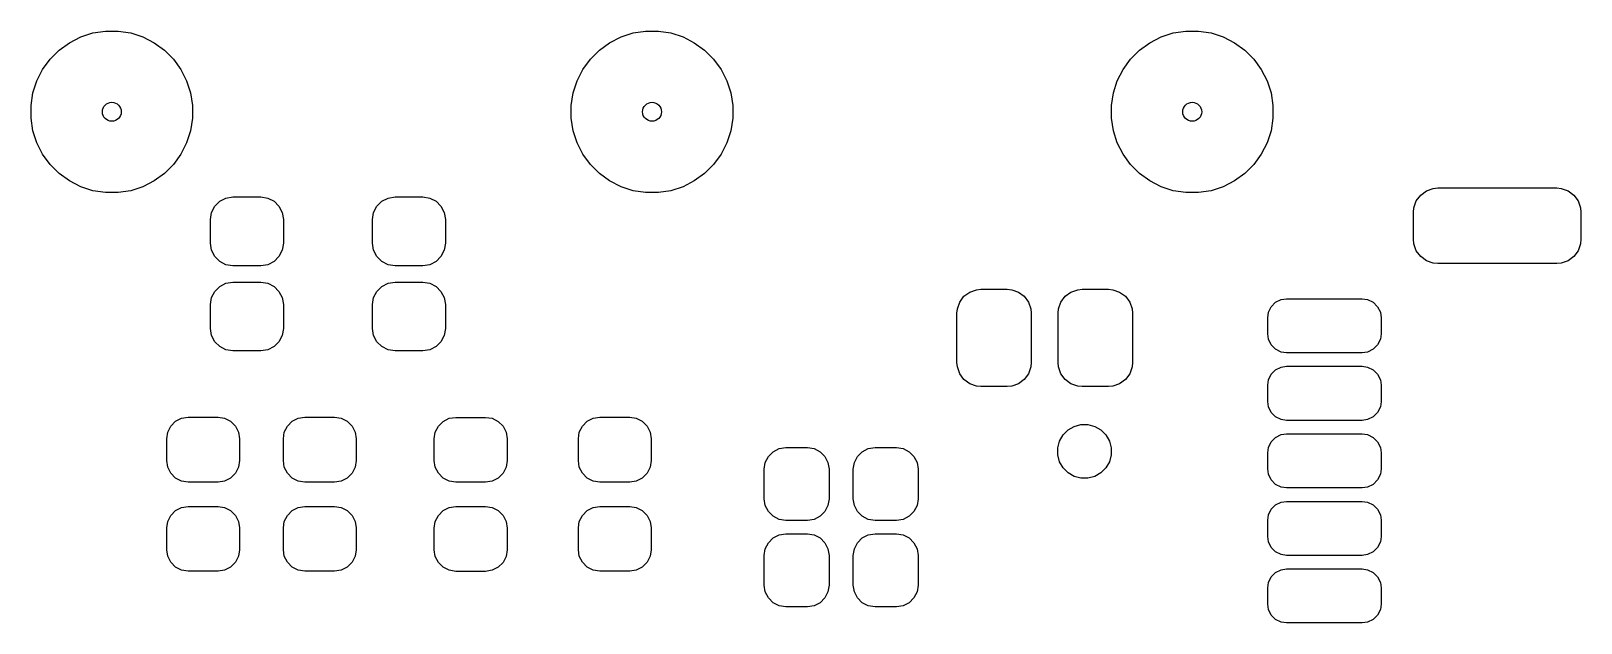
# Model space of a CAD drawing. Extents: x 5.38 to 6.51, y -4.6 to -3.3.
# Drawn here: x 5.378 to 6.508, y -3.731 to -3.3 of the extents above; entities that cross this region are included whole.
import ezdxf

# ---------------------------------------------------------------- set-up
doc = ezdxf.new("R2010")
doc.units = 0
doc.header["$MEASUREMENT"] = 0
doc.layers.add('BLACK', color=7, linetype='CONTINUOUS')

msp = doc.modelspace()

# ---------------------------------------------------------------- linework, layer by layer
at = {"layer": 'BLACK', "linetype": 'CONTINUOUS'}
for p, q in [((5.3984, -3.314), (5.4059, -3.3086)), ((5.4059, -3.3086), (5.4142, -3.3044)), ((5.4142, -3.3044), (5.423, -3.3015)), ((5.423, -3.3015), (5.4321, -3.3001)), ((5.4321, -3.3001), (5.4414, -3.3001)), ((5.4414, -3.3001), (5.4506, -3.3015)), ((5.4506, -3.3015), (5.4594, -3.3044)), ((5.4594, -3.3044), (5.4676, -3.3086)), ((5.4676, -3.3086), (5.4751, -3.314)), ((5.7921, -3.314), (5.7996, -3.3086)), ((5.7996, -3.3086), (5.8079, -3.3044)), ((5.8079, -3.3044), (5.8167, -3.3015)), ((5.8167, -3.3015), (5.8258, -3.3001)), ((5.8258, -3.3001), (5.8351, -3.3001)), ((5.8351, -3.3001), (5.8443, -3.3015)), ((5.8443, -3.3015), (5.8531, -3.3044)), ((5.8531, -3.3044), (5.8613, -3.3086)), ((5.8613, -3.3086), (5.8688, -3.314)), ((6.1858, -3.314), (6.1933, -3.3086)), ((6.1933, -3.3086), (6.2016, -3.3044)), ((6.2016, -3.3044), (6.2104, -3.3015)), ((6.2104, -3.3015), (6.2195, -3.3001)), ((6.2195, -3.3001), (6.2288, -3.3001)), ((6.2288, -3.3001), (6.238, -3.3015)), ((6.238, -3.3015), (6.2468, -3.3044)), ((6.2468, -3.3044), (6.255, -3.3086)), ((6.255, -3.3086), (6.2625, -3.314)), ((5.3864, -3.3281), (5.3919, -3.3206)), ((5.3919, -3.3206), (5.3984, -3.314)), ((5.4751, -3.314), (5.4817, -3.3206)), ((5.4817, -3.3206), (5.4871, -3.3281)), ((5.7801, -3.3281), (5.7856, -3.3206)), ((5.7856, -3.3206), (5.7921, -3.314)), ((5.8688, -3.314), (5.8754, -3.3206)), ((5.8754, -3.3206), (5.8808, -3.3281)), ((6.1738, -3.3281), (6.1793, -3.3206)), ((6.1793, -3.3206), (6.1858, -3.314)), ((6.2625, -3.314), (6.2691, -3.3206)), ((6.2691, -3.3206), (6.2745, -3.3281)), ((5.3822, -3.3363), (5.3864, -3.3281)), ((5.4871, -3.3281), (5.4913, -3.3363)), ((5.7759, -3.3363), (5.7801, -3.3281)), ((5.8808, -3.3281), (5.885, -3.3363)), ((6.1696, -3.3363), (6.1738, -3.3281)), ((6.2745, -3.3281), (6.2787, -3.3363)), ((5.3793, -3.3452), (5.3822, -3.3363)), ((5.4913, -3.3363), (5.4942, -3.3452)), ((5.773, -3.3452), (5.7759, -3.3363)), ((5.885, -3.3363), (5.8879, -3.3452)), ((6.1667, -3.3452), (6.1696, -3.3363)), ((6.2787, -3.3363), (6.2816, -3.3452)), ((5.3779, -3.3543), (5.3793, -3.3452)), ((5.3779, -3.3636), (5.3779, -3.3543)), ((5.4942, -3.3452), (5.4956, -3.3543)), ((5.4956, -3.3543), (5.4956, -3.3636)), ((5.7716, -3.3543), (5.773, -3.3452)), ((5.7716, -3.3636), (5.7716, -3.3543)), ((5.8879, -3.3452), (5.8893, -3.3543)), ((5.8893, -3.3543), (5.8893, -3.3636)), ((6.1653, -3.3543), (6.1667, -3.3452)), ((6.1653, -3.3636), (6.1653, -3.3543)), ((6.2816, -3.3452), (6.283, -3.3543)), ((6.283, -3.3543), (6.283, -3.3636)), ((5.3793, -3.3727), (5.3779, -3.3636)), ((5.4956, -3.3636), (5.4942, -3.3727)), ((5.773, -3.3727), (5.7716, -3.3636)), ((5.8893, -3.3636), (5.8879, -3.3727)), ((6.1667, -3.3727), (6.1653, -3.3636)), ((6.283, -3.3636), (6.2816, -3.3727)), ((5.3822, -3.3815), (5.3793, -3.3727)), ((5.4942, -3.3727), (5.4913, -3.3815)), ((5.7759, -3.3815), (5.773, -3.3727)), ((5.8879, -3.3727), (5.885, -3.3815)), ((6.1696, -3.3815), (6.1667, -3.3727)), ((6.2816, -3.3727), (6.2787, -3.3815)), ((5.3864, -3.3898), (5.3822, -3.3815)), ((5.4913, -3.3815), (5.4871, -3.3898)), ((5.7801, -3.3898), (5.7759, -3.3815)), ((5.885, -3.3815), (5.8808, -3.3898)), ((6.1738, -3.3898), (6.1696, -3.3815)), ((6.2787, -3.3815), (6.2745, -3.3898)), ((5.3919, -3.3973), (5.3864, -3.3898)), ((5.3984, -3.4038), (5.3919, -3.3973)), ((5.4817, -3.3973), (5.4751, -3.4038)), ((5.4871, -3.3898), (5.4817, -3.3973)), ((5.7856, -3.3973), (5.7801, -3.3898)), ((5.7921, -3.4038), (5.7856, -3.3973)), ((5.8754, -3.3973), (5.8688, -3.4038)), ((5.8808, -3.3898), (5.8754, -3.3973)), ((6.1793, -3.3973), (6.1738, -3.3898)), ((6.1858, -3.4038), (6.1793, -3.3973)), ((6.2691, -3.3973), (6.2625, -3.4038)), ((6.2745, -3.3898), (6.2691, -3.3973)), ((5.4059, -3.4093), (5.3984, -3.4038)), ((5.4142, -3.4135), (5.4059, -3.4093)), ((5.4676, -3.4093), (5.4594, -3.4135)), ((5.4751, -3.4038), (5.4676, -3.4093)), ((5.7996, -3.4093), (5.7921, -3.4038)), ((5.8079, -3.4135), (5.7996, -3.4093)), ((5.8613, -3.4093), (5.8531, -3.4135)), ((5.8688, -3.4038), (5.8613, -3.4093)), ((6.1933, -3.4093), (6.1858, -3.4038)), ((6.2016, -3.4135), (6.1933, -3.4093)), ((6.255, -3.4093), (6.2468, -3.4135)), ((6.2625, -3.4038), (6.255, -3.4093)), ((5.423, -3.4164), (5.4142, -3.4135)), ((5.4321, -3.4178), (5.423, -3.4164)), ((5.4414, -3.4178), (5.4321, -3.4178)), ((5.4506, -3.4164), (5.4414, -3.4178)), ((5.4594, -3.4135), (5.4506, -3.4164)), ((5.5154, -3.4241), (5.52, -3.4218)), ((5.52, -3.4218), (5.5251, -3.4209)), ((5.5251, -3.4209), (5.5453, -3.4209)), ((5.5453, -3.4209), (5.5504, -3.4218)), ((5.5504, -3.4218), (5.555, -3.4241)), ((5.6335, -3.4241), (5.6381, -3.4218)), ((5.6381, -3.4218), (5.6432, -3.4209)), ((5.6432, -3.4209), (5.6634, -3.4209)), ((5.6634, -3.4209), (5.6685, -3.4218)), ((5.6685, -3.4218), (5.6731, -3.4241)), ((5.8167, -3.4164), (5.8079, -3.4135)), ((5.8258, -3.4178), (5.8167, -3.4164)), ((5.8351, -3.4178), (5.8258, -3.4178)), ((5.8443, -3.4164), (5.8351, -3.4178)), ((5.8531, -3.4135), (5.8443, -3.4164)), ((6.2104, -3.4164), (6.2016, -3.4135)), ((6.2195, -3.4178), (6.2104, -3.4164)), ((6.2288, -3.4178), (6.2195, -3.4178)), ((6.238, -3.4164), (6.2288, -3.4178)), ((6.2468, -3.4135), (6.238, -3.4164)), ((6.3875, -3.4238), (6.3907, -3.4196)), ((6.3907, -3.4196), (6.3949, -3.4164)), ((6.3949, -3.4164), (6.3999, -3.4147)), ((6.3999, -3.4147), (6.4032, -3.4144)), ((6.4032, -3.4144), (6.4898, -3.4144)), ((6.4898, -3.4144), (6.4931, -3.4147)), ((6.4931, -3.4147), (6.4981, -3.4164)), ((6.4981, -3.4164), (6.5023, -3.4196)), ((6.5023, -3.4196), (6.5055, -3.4238)), ((5.5086, -3.4374), (5.5094, -3.4323)), ((5.5094, -3.4323), (5.5118, -3.4277)), ((5.5118, -3.4277), (5.5154, -3.4241)), ((5.555, -3.4241), (5.5586, -3.4277)), ((5.5586, -3.4277), (5.561, -3.4323)), ((5.561, -3.4323), (5.5618, -3.4374)), ((5.6267, -3.4374), (5.6275, -3.4323)), ((5.6275, -3.4323), (5.6299, -3.4277)), ((5.6299, -3.4277), (5.6335, -3.4241)), ((5.6731, -3.4241), (5.6767, -3.4277)), ((5.6767, -3.4277), (5.6791, -3.4323)), ((5.6791, -3.4323), (5.6799, -3.4374)), ((6.3855, -3.4321), (6.3858, -3.4288)), ((6.3855, -3.4518), (6.3855, -3.4321)), ((6.3858, -3.4288), (6.3875, -3.4238)), ((6.5055, -3.4238), (6.5072, -3.4288)), ((6.5072, -3.4288), (6.5075, -3.4321)), ((6.5075, -3.4321), (6.5075, -3.4518)), ((5.5086, -3.4547), (5.5086, -3.4374)), ((5.5618, -3.4374), (5.5618, -3.4547)), ((5.6267, -3.4547), (5.6267, -3.4374)), ((5.6799, -3.4374), (5.6799, -3.4547)), ((5.5094, -3.4598), (5.5086, -3.4547)), ((5.5618, -3.4547), (5.561, -3.4598)), ((5.6275, -3.4598), (5.6267, -3.4547)), ((5.6799, -3.4547), (5.6791, -3.4598)), ((6.3858, -3.4551), (6.3855, -3.4518)), ((6.3875, -3.4601), (6.3858, -3.4551)), ((6.5072, -3.4551), (6.5055, -3.4601)), ((6.5075, -3.4518), (6.5072, -3.4551)), ((5.5118, -3.4643), (5.5094, -3.4598)), ((5.5154, -3.468), (5.5118, -3.4643)), ((5.5586, -3.4643), (5.555, -3.468)), ((5.561, -3.4598), (5.5586, -3.4643)), ((5.6299, -3.4643), (5.6275, -3.4598)), ((5.6335, -3.468), (5.6299, -3.4643)), ((5.6767, -3.4643), (5.6731, -3.468)), ((5.6791, -3.4598), (5.6767, -3.4643)), ((6.3907, -3.4643), (6.3875, -3.4601)), ((6.3949, -3.4674), (6.3907, -3.4643)), ((6.3999, -3.4692), (6.3949, -3.4674)), ((6.4981, -3.4674), (6.4931, -3.4692)), ((6.5023, -3.4643), (6.4981, -3.4674)), ((6.5055, -3.4601), (6.5023, -3.4643)), ((5.52, -3.4703), (5.5154, -3.468)), ((5.5251, -3.4711), (5.52, -3.4703)), ((5.5453, -3.4711), (5.5251, -3.4711)), ((5.5504, -3.4703), (5.5453, -3.4711)), ((5.555, -3.468), (5.5504, -3.4703)), ((5.6381, -3.4703), (5.6335, -3.468)), ((5.6432, -3.4711), (5.6381, -3.4703)), ((5.6634, -3.4711), (5.6432, -3.4711)), ((5.6685, -3.4703), (5.6634, -3.4711)), ((5.6731, -3.468), (5.6685, -3.4703)), ((6.4032, -3.4695), (6.3999, -3.4692)), ((6.4898, -3.4695), (6.4032, -3.4695)), ((6.4931, -3.4692), (6.4898, -3.4695)), ((5.5094, -3.4943), (5.5118, -3.4897)), ((5.5118, -3.4897), (5.5154, -3.4861)), ((5.5154, -3.4861), (5.52, -3.4838)), ((5.52, -3.4838), (5.5251, -3.483)), ((5.5251, -3.483), (5.5453, -3.483)), ((5.5453, -3.483), (5.5504, -3.4838)), ((5.5504, -3.4838), (5.555, -3.4861)), ((5.555, -3.4861), (5.5586, -3.4897)), ((5.5586, -3.4897), (5.561, -3.4943)), ((5.6275, -3.4943), (5.6299, -3.4897)), ((5.6299, -3.4897), (5.6335, -3.4861)), ((5.6335, -3.4861), (5.6381, -3.4838)), ((5.6381, -3.4838), (5.6432, -3.483)), ((5.6432, -3.483), (5.6634, -3.483)), ((5.6634, -3.483), (5.6685, -3.4838)), ((5.6685, -3.4838), (5.6731, -3.4861)), ((5.6731, -3.4861), (5.6767, -3.4897)), ((5.6767, -3.4897), (5.6791, -3.4943)), ((6.0578, -3.4933), (6.062, -3.4902)), ((6.062, -3.4902), (6.0669, -3.4885)), ((6.0669, -3.4885), (6.0701, -3.4882)), ((6.0701, -3.4882), (6.0893, -3.4882)), ((6.0893, -3.4882), (6.0926, -3.4885)), ((6.0926, -3.4885), (6.0975, -3.4902)), ((6.0975, -3.4902), (6.1017, -3.4933)), ((6.1316, -3.4933), (6.1358, -3.4902)), ((6.1358, -3.4902), (6.1407, -3.4885)), ((6.1407, -3.4885), (6.1439, -3.4882)), ((6.1439, -3.4882), (6.1631, -3.4882)), ((6.1631, -3.4882), (6.1664, -3.4885)), ((6.1664, -3.4885), (6.1713, -3.4902)), ((6.1713, -3.4902), (6.1755, -3.4933)), ((5.5086, -3.4994), (5.5094, -3.4943)), ((5.5086, -3.5167), (5.5086, -3.4994)), ((5.561, -3.4943), (5.5618, -3.4994)), ((5.5618, -3.4994), (5.5618, -3.5167)), ((5.6267, -3.4994), (5.6275, -3.4943)), ((5.6267, -3.5167), (5.6267, -3.4994)), ((5.6791, -3.4943), (5.6799, -3.4994)), ((5.6799, -3.4994), (5.6799, -3.5167)), ((6.053, -3.5024), (6.0547, -3.4975)), ((6.0547, -3.4975), (6.0578, -3.4933)), ((6.1017, -3.4933), (6.1048, -3.4975)), ((6.1048, -3.4975), (6.1065, -3.5024)), ((6.1268, -3.5024), (6.1285, -3.4975)), ((6.1285, -3.4975), (6.1316, -3.4933)), ((6.1755, -3.4933), (6.1786, -3.4975)), ((6.1786, -3.4975), (6.1803, -3.5024)), ((6.2797, -3.5049), (6.2817, -3.5009)), ((6.2817, -3.5009), (6.2849, -3.4976)), ((6.2849, -3.4976), (6.289, -3.4957)), ((6.289, -3.4957), (6.293, -3.4951)), ((6.293, -3.4951), (6.3481, -3.4951)), ((6.3481, -3.4951), (6.352, -3.4957)), ((6.352, -3.4957), (6.3561, -3.4976)), ((6.3561, -3.4976), (6.3593, -3.5009)), ((6.3593, -3.5009), (6.3613, -3.5049)), ((6.0527, -3.5057), (6.053, -3.5024)), ((6.0527, -3.5416), (6.0527, -3.5057)), ((6.1065, -3.5024), (6.1068, -3.5057)), ((6.1068, -3.5057), (6.1068, -3.5416)), ((6.1265, -3.5057), (6.1268, -3.5024)), ((6.1265, -3.5416), (6.1265, -3.5057)), ((6.1803, -3.5024), (6.1806, -3.5057)), ((6.1806, -3.5057), (6.1806, -3.5416)), ((6.2792, -3.5089), (6.2797, -3.5049)), ((6.2792, -3.5207), (6.2792, -3.5089)), ((6.3613, -3.5049), (6.3619, -3.5089)), ((6.3619, -3.5089), (6.3619, -3.5207)), ((5.5094, -3.5218), (5.5086, -3.5167)), ((5.5118, -3.5264), (5.5094, -3.5218)), ((5.561, -3.5218), (5.5586, -3.5264)), ((5.5618, -3.5167), (5.561, -3.5218)), ((5.6275, -3.5218), (5.6267, -3.5167)), ((5.6299, -3.5264), (5.6275, -3.5218)), ((5.6791, -3.5218), (5.6767, -3.5264)), ((5.6799, -3.5167), (5.6791, -3.5218)), ((6.2797, -3.5246), (6.2792, -3.5207)), ((6.3619, -3.5207), (6.3613, -3.5246)), ((5.5154, -3.53), (5.5118, -3.5264)), ((5.52, -3.5323), (5.5154, -3.53)), ((5.5251, -3.5331), (5.52, -3.5323)), ((5.5453, -3.5331), (5.5251, -3.5331)), ((5.5504, -3.5323), (5.5453, -3.5331)), ((5.555, -3.53), (5.5504, -3.5323)), ((5.5586, -3.5264), (5.555, -3.53)), ((5.6335, -3.53), (5.6299, -3.5264)), ((5.6381, -3.5323), (5.6335, -3.53)), ((5.6432, -3.5331), (5.6381, -3.5323)), ((5.6634, -3.5331), (5.6432, -3.5331)), ((5.6685, -3.5323), (5.6634, -3.5331)), ((5.6731, -3.53), (5.6685, -3.5323)), ((5.6767, -3.5264), (5.6731, -3.53)), ((6.2817, -3.5287), (6.2797, -3.5246)), ((6.2849, -3.5319), (6.2817, -3.5287)), ((6.289, -3.5339), (6.2849, -3.5319)), ((6.293, -3.5344), (6.289, -3.5339)), ((6.3481, -3.5344), (6.293, -3.5344)), ((6.352, -3.5339), (6.3481, -3.5344)), ((6.3561, -3.5319), (6.352, -3.5339)), ((6.3593, -3.5287), (6.3561, -3.5319)), ((6.3613, -3.5246), (6.3593, -3.5287)), ((6.053, -3.5448), (6.0527, -3.5416)), ((6.0547, -3.5497), (6.053, -3.5448)), ((6.1065, -3.5448), (6.1048, -3.5497)), ((6.1068, -3.5416), (6.1065, -3.5448)), ((6.1268, -3.5448), (6.1265, -3.5416)), ((6.1285, -3.5497), (6.1268, -3.5448)), ((6.1803, -3.5448), (6.1786, -3.5497)), ((6.1806, -3.5416), (6.1803, -3.5448)), ((6.2817, -3.5501), (6.2849, -3.5469)), ((6.2849, -3.5469), (6.289, -3.5449)), ((6.289, -3.5449), (6.293, -3.5443)), ((6.293, -3.5443), (6.3481, -3.5443)), ((6.3481, -3.5443), (6.352, -3.5449)), ((6.352, -3.5449), (6.3561, -3.5469)), ((6.3561, -3.5469), (6.3593, -3.5501)), ((6.0578, -3.5539), (6.0547, -3.5497)), ((6.062, -3.557), (6.0578, -3.5539)), ((6.0669, -3.5588), (6.062, -3.557)), ((6.0975, -3.557), (6.0926, -3.5588)), ((6.1017, -3.5539), (6.0975, -3.557)), ((6.1048, -3.5497), (6.1017, -3.5539)), ((6.1316, -3.5539), (6.1285, -3.5497)), ((6.1358, -3.557), (6.1316, -3.5539)), ((6.1407, -3.5588), (6.1358, -3.557)), ((6.1713, -3.557), (6.1664, -3.5588)), ((6.1755, -3.5539), (6.1713, -3.557)), ((6.1786, -3.5497), (6.1755, -3.5539)), ((6.2792, -3.5581), (6.2797, -3.5541)), ((6.2792, -3.5699), (6.2792, -3.5581)), ((6.2797, -3.5541), (6.2817, -3.5501)), ((6.3593, -3.5501), (6.3613, -3.5541)), ((6.3613, -3.5541), (6.3619, -3.5581)), ((6.3619, -3.5581), (6.3619, -3.5699)), ((6.0701, -3.5591), (6.0669, -3.5588)), ((6.0893, -3.5591), (6.0701, -3.5591)), ((6.0926, -3.5588), (6.0893, -3.5591)), ((6.1439, -3.5591), (6.1407, -3.5588)), ((6.1631, -3.5591), (6.1439, -3.5591)), ((6.1664, -3.5588), (6.1631, -3.5591)), ((6.2797, -3.5738), (6.2792, -3.5699)), ((6.2817, -3.5779), (6.2797, -3.5738)), ((6.2849, -3.5811), (6.2817, -3.5779)), ((6.3593, -3.5779), (6.3561, -3.5811)), ((6.3613, -3.5738), (6.3593, -3.5779)), ((6.3619, -3.5699), (6.3613, -3.5738)), ((5.4775, -3.5923), (5.4798, -3.5879)), ((5.4798, -3.5879), (5.4833, -3.5844)), ((5.4833, -3.5844), (5.4877, -3.5822)), ((5.4877, -3.5822), (5.4925, -3.5814)), ((5.4925, -3.5814), (5.5142, -3.5814)), ((5.5142, -3.5814), (5.519, -3.5822)), ((5.519, -3.5822), (5.5234, -3.5844)), ((5.5234, -3.5844), (5.5269, -3.5879)), ((5.5269, -3.5879), (5.5292, -3.5923)), ((5.5625, -3.5923), (5.5648, -3.5879)), ((5.5648, -3.5879), (5.5683, -3.5844)), ((5.5683, -3.5844), (5.5727, -3.5822)), ((5.5727, -3.5822), (5.5775, -3.5814)), ((5.5775, -3.5814), (5.5992, -3.5814)), ((5.5992, -3.5814), (5.604, -3.5822)), ((5.604, -3.5822), (5.6084, -3.5844)), ((5.6084, -3.5844), (5.6119, -3.5879)), ((5.6119, -3.5879), (5.6142, -3.5923)), ((5.6725, -3.5923), (5.6748, -3.5879)), ((5.6748, -3.5879), (5.6783, -3.5845)), ((5.6783, -3.5845), (5.6827, -3.5822)), ((5.6827, -3.5822), (5.6875, -3.5815)), ((5.6875, -3.5815), (5.7092, -3.5815)), ((5.7092, -3.5815), (5.714, -3.5822)), ((5.714, -3.5822), (5.7184, -3.5845)), ((5.7184, -3.5845), (5.7219, -3.5879)), ((5.7219, -3.5879), (5.7242, -3.5923)), ((5.7775, -3.5923), (5.7798, -3.5879)), ((5.7798, -3.5879), (5.7833, -3.5844)), ((5.7833, -3.5844), (5.7877, -3.5822)), ((5.7877, -3.5822), (5.7925, -3.5814)), ((5.7925, -3.5814), (5.8142, -3.5814)), ((5.8142, -3.5814), (5.819, -3.5822)), ((5.819, -3.5822), (5.8234, -3.5844)), ((5.8234, -3.5844), (5.8269, -3.5879)), ((5.8269, -3.5879), (5.8292, -3.5923)), ((6.1301, -3.5943), (6.1337, -3.5907)), ((6.1337, -3.5907), (6.1381, -3.5881)), ((6.1381, -3.5881), (6.1431, -3.5868)), ((6.1431, -3.5868), (6.1482, -3.5868)), ((6.1482, -3.5868), (6.1532, -3.5881)), ((6.1532, -3.5881), (6.1577, -3.5907)), ((6.1577, -3.5907), (6.1613, -3.5943)), ((6.289, -3.5831), (6.2849, -3.5811)), ((6.293, -3.5837), (6.289, -3.5831)), ((6.3481, -3.5837), (6.293, -3.5837)), ((6.352, -3.5831), (6.3481, -3.5837)), ((6.3561, -3.5811), (6.352, -3.5831)), ((5.4768, -3.5972), (5.4775, -3.5923)), ((5.4768, -3.6129), (5.4768, -3.5972)), ((5.5292, -3.5923), (5.5299, -3.5972)), ((5.5299, -3.5972), (5.5299, -3.6129)), ((5.5618, -3.5972), (5.5625, -3.5923)), ((5.5618, -3.6129), (5.5618, -3.5972)), ((5.6142, -3.5923), (5.6149, -3.5972)), ((5.6149, -3.5972), (5.6149, -3.6129)), ((5.6718, -3.5972), (5.6725, -3.5923)), ((5.6718, -3.613), (5.6718, -3.5972)), ((5.7242, -3.5923), (5.7249, -3.5972)), ((5.7249, -3.5972), (5.7249, -3.613)), ((5.7768, -3.5972), (5.7775, -3.5923)), ((5.7768, -3.6129), (5.7768, -3.5972)), ((5.8292, -3.5923), (5.8299, -3.5972)), ((5.8299, -3.5972), (5.8299, -3.6129)), ((5.9231, -3.6042), (5.928, -3.6035)), ((5.928, -3.6035), (5.9437, -3.6035)), ((5.9437, -3.6035), (5.9486, -3.6042)), ((5.9881, -3.6042), (5.993, -3.6035)), ((5.993, -3.6035), (6.0087, -3.6035)), ((6.0087, -3.6035), (6.0136, -3.6042)), ((6.1262, -3.6037), (6.1275, -3.5988)), ((6.1275, -3.5988), (6.1301, -3.5943)), ((6.1613, -3.5943), (6.1639, -3.5988)), ((6.1639, -3.5988), (6.1652, -3.6037)), ((6.2792, -3.6073), (6.2797, -3.6034)), ((6.2797, -3.6034), (6.2817, -3.5993)), ((6.2817, -3.5993), (6.2849, -3.5961)), ((6.2849, -3.5961), (6.289, -3.5941)), ((6.289, -3.5941), (6.293, -3.5935)), ((6.293, -3.5935), (6.3481, -3.5935)), ((6.3481, -3.5935), (6.352, -3.5941)), ((6.352, -3.5941), (6.3561, -3.5961)), ((6.3561, -3.5961), (6.3593, -3.5993)), ((6.3593, -3.5993), (6.3613, -3.6034)), ((6.3613, -3.6034), (6.3619, -3.6073)), ((5.4775, -3.6178), (5.4768, -3.6129)), ((5.5299, -3.6129), (5.5292, -3.6178)), ((5.5625, -3.6178), (5.5618, -3.6129)), ((5.6149, -3.6129), (5.6142, -3.6178)), ((5.6725, -3.6178), (5.6718, -3.613)), ((5.7249, -3.613), (5.7242, -3.6178)), ((5.7775, -3.6178), (5.7768, -3.6129)), ((5.8299, -3.6129), (5.8292, -3.6178)), ((5.9122, -3.6192), (5.913, -3.6143)), ((5.913, -3.6143), (5.9153, -3.61)), ((5.9153, -3.61), (5.9187, -3.6065)), ((5.9187, -3.6065), (5.9231, -3.6042)), ((5.9486, -3.6042), (5.953, -3.6065)), ((5.953, -3.6065), (5.9565, -3.61)), ((5.9565, -3.61), (5.9587, -3.6143)), ((5.9587, -3.6143), (5.9595, -3.6192)), ((5.9772, -3.6192), (5.978, -3.6143)), ((5.978, -3.6143), (5.9802, -3.61)), ((5.9802, -3.61), (5.9837, -3.6065)), ((5.9837, -3.6065), (5.9881, -3.6042)), ((6.0136, -3.6042), (6.018, -3.6065)), ((6.018, -3.6065), (6.0214, -3.61)), ((6.0214, -3.61), (6.0237, -3.6143)), ((6.0237, -3.6143), (6.0244, -3.6192)), ((6.1262, -3.6089), (6.1262, -3.6037)), ((6.1275, -3.6138), (6.1262, -3.6089)), ((6.1301, -3.6183), (6.1275, -3.6138)), ((6.1639, -3.6138), (6.1613, -3.6183)), ((6.1652, -3.6089), (6.1639, -3.6138)), ((6.1652, -3.6037), (6.1652, -3.6089)), ((6.2792, -3.6191), (6.2792, -3.6073)), ((6.3619, -3.6073), (6.3619, -3.6191)), ((5.4798, -3.6222), (5.4775, -3.6178)), ((5.4833, -3.6257), (5.4798, -3.6222)), ((5.4877, -3.6279), (5.4833, -3.6257)), ((5.5234, -3.6257), (5.519, -3.6279)), ((5.5269, -3.6222), (5.5234, -3.6257)), ((5.5292, -3.6178), (5.5269, -3.6222)), ((5.5648, -3.6222), (5.5625, -3.6178)), ((5.5683, -3.6257), (5.5648, -3.6222)), ((5.5727, -3.6279), (5.5683, -3.6257)), ((5.6084, -3.6257), (5.604, -3.6279)), ((5.6119, -3.6222), (5.6084, -3.6257)), ((5.6142, -3.6178), (5.6119, -3.6222)), ((5.6748, -3.6222), (5.6725, -3.6178)), ((5.6783, -3.6257), (5.6748, -3.6222)), ((5.6827, -3.6279), (5.6783, -3.6257)), ((5.7184, -3.6257), (5.714, -3.6279)), ((5.7219, -3.6222), (5.7184, -3.6257)), ((5.7242, -3.6178), (5.7219, -3.6222)), ((5.7798, -3.6222), (5.7775, -3.6178)), ((5.7833, -3.6257), (5.7798, -3.6222)), ((5.7877, -3.6279), (5.7833, -3.6257)), ((5.8234, -3.6257), (5.819, -3.6279)), ((5.8269, -3.6222), (5.8234, -3.6257)), ((5.8292, -3.6178), (5.8269, -3.6222)), ((5.9122, -3.6409), (5.9122, -3.6192)), ((5.9595, -3.6192), (5.9595, -3.6409)), ((5.9772, -3.6409), (5.9772, -3.6192)), ((6.0244, -3.6192), (6.0244, -3.6409)), ((6.1337, -3.6219), (6.1301, -3.6183)), ((6.1381, -3.6245), (6.1337, -3.6219)), ((6.1431, -3.6258), (6.1381, -3.6245)), ((6.1482, -3.6258), (6.1431, -3.6258)), ((6.1532, -3.6245), (6.1482, -3.6258)), ((6.1577, -3.6219), (6.1532, -3.6245)), ((6.1613, -3.6183), (6.1577, -3.6219)), ((6.2797, -3.623), (6.2792, -3.6191)), ((6.2817, -3.6271), (6.2797, -3.623)), ((6.3613, -3.623), (6.3593, -3.6271)), ((6.3619, -3.6191), (6.3613, -3.623)), ((5.4925, -3.6287), (5.4877, -3.6279)), ((5.5142, -3.6287), (5.4925, -3.6287)), ((5.519, -3.6279), (5.5142, -3.6287)), ((5.5775, -3.6287), (5.5727, -3.6279)), ((5.5992, -3.6287), (5.5775, -3.6287)), ((5.604, -3.6279), (5.5992, -3.6287)), ((5.6875, -3.6287), (5.6827, -3.6279)), ((5.7092, -3.6287), (5.6875, -3.6287)), ((5.714, -3.6279), (5.7092, -3.6287)), ((5.7925, -3.6287), (5.7877, -3.6279)), ((5.8142, -3.6287), (5.7925, -3.6287)), ((5.819, -3.6279), (5.8142, -3.6287)), ((6.2849, -3.6303), (6.2817, -3.6271)), ((6.289, -3.6323), (6.2849, -3.6303)), ((6.293, -3.6329), (6.289, -3.6323)), ((6.3481, -3.6329), (6.293, -3.6329)), ((6.352, -3.6323), (6.3481, -3.6329)), ((6.3561, -3.6303), (6.352, -3.6323)), ((6.3593, -3.6271), (6.3561, -3.6303)), ((5.4833, -3.6494), (5.4877, -3.6471)), ((5.4877, -3.6471), (5.4925, -3.6464)), ((5.4925, -3.6464), (5.5142, -3.6464)), ((5.5142, -3.6464), (5.519, -3.6471)), ((5.519, -3.6471), (5.5234, -3.6494)), ((5.5683, -3.6494), (5.5727, -3.6471)), ((5.5727, -3.6471), (5.5775, -3.6464)), ((5.5775, -3.6464), (5.5992, -3.6464)), ((5.5992, -3.6464), (5.604, -3.6471)), ((5.604, -3.6471), (5.6084, -3.6494)), ((5.6783, -3.6494), (5.6827, -3.6472)), ((5.6827, -3.6472), (5.6875, -3.6464)), ((5.6875, -3.6464), (5.7092, -3.6464)), ((5.7092, -3.6464), (5.714, -3.6472)), ((5.714, -3.6472), (5.7184, -3.6494)), ((5.7833, -3.6494), (5.7877, -3.6471)), ((5.7877, -3.6471), (5.7925, -3.6464)), ((5.7925, -3.6464), (5.8142, -3.6464)), ((5.8142, -3.6464), (5.819, -3.6471)), ((5.819, -3.6471), (5.8234, -3.6494)), ((5.913, -3.6457), (5.9122, -3.6409)), ((5.9153, -3.6501), (5.913, -3.6457)), ((5.9587, -3.6457), (5.9565, -3.6501)), ((5.9595, -3.6409), (5.9587, -3.6457)), ((5.978, -3.6457), (5.9772, -3.6409)), ((5.9802, -3.6501), (5.978, -3.6457)), ((6.0237, -3.6457), (6.0214, -3.6501)), ((6.0244, -3.6409), (6.0237, -3.6457)), ((6.2797, -3.6526), (6.2817, -3.6485)), ((6.2817, -3.6485), (6.2849, -3.6453)), ((6.2849, -3.6453), (6.289, -3.6433)), ((6.289, -3.6433), (6.293, -3.6427)), ((6.293, -3.6427), (6.3481, -3.6427)), ((6.3481, -3.6427), (6.352, -3.6433)), ((6.352, -3.6433), (6.3561, -3.6453)), ((6.3561, -3.6453), (6.3593, -3.6485)), ((6.3593, -3.6485), (6.3613, -3.6526)), ((5.4768, -3.6621), (5.4775, -3.6573)), ((5.4775, -3.6573), (5.4798, -3.6529)), ((5.4798, -3.6529), (5.4833, -3.6494)), ((5.5234, -3.6494), (5.5269, -3.6529)), ((5.5269, -3.6529), (5.5292, -3.6573)), ((5.5292, -3.6573), (5.5299, -3.6621)), ((5.5618, -3.6621), (5.5625, -3.6573)), ((5.5625, -3.6573), (5.5648, -3.6529)), ((5.5648, -3.6529), (5.5683, -3.6494)), ((5.6084, -3.6494), (5.6119, -3.6529)), ((5.6119, -3.6529), (5.6142, -3.6573)), ((5.6142, -3.6573), (5.6149, -3.6621)), ((5.6718, -3.6622), (5.6725, -3.6573)), ((5.6725, -3.6573), (5.6748, -3.6529)), ((5.6748, -3.6529), (5.6783, -3.6494)), ((5.7184, -3.6494), (5.7219, -3.6529)), ((5.7219, -3.6529), (5.7242, -3.6573)), ((5.7242, -3.6573), (5.7249, -3.6622)), ((5.7768, -3.6621), (5.7775, -3.6573)), ((5.7775, -3.6573), (5.7798, -3.6529)), ((5.7798, -3.6529), (5.7833, -3.6494)), ((5.8234, -3.6494), (5.8269, -3.6529)), ((5.8269, -3.6529), (5.8292, -3.6573)), ((5.8292, -3.6573), (5.8299, -3.6621)), ((5.9187, -3.6536), (5.9153, -3.6501)), ((5.9231, -3.6558), (5.9187, -3.6536)), ((5.928, -3.6566), (5.9231, -3.6558)), ((5.9437, -3.6566), (5.928, -3.6566)), ((5.9486, -3.6558), (5.9437, -3.6566)), ((5.953, -3.6536), (5.9486, -3.6558)), ((5.9565, -3.6501), (5.953, -3.6536)), ((5.9837, -3.6536), (5.9802, -3.6501)), ((5.9881, -3.6558), (5.9837, -3.6536)), ((5.993, -3.6566), (5.9881, -3.6558)), ((6.0087, -3.6566), (5.993, -3.6566)), ((6.0136, -3.6558), (6.0087, -3.6566)), ((6.018, -3.6536), (6.0136, -3.6558)), ((6.0214, -3.6501), (6.018, -3.6536)), ((6.2792, -3.6565), (6.2797, -3.6526)), ((6.2792, -3.6683), (6.2792, -3.6565)), ((6.3613, -3.6526), (6.3619, -3.6565)), ((6.3619, -3.6565), (6.3619, -3.6683)), ((5.4768, -3.6779), (5.4768, -3.6621)), ((5.5299, -3.6621), (5.5299, -3.6779)), ((5.5618, -3.6779), (5.5618, -3.6621)), ((5.6149, -3.6621), (5.6149, -3.6779)), ((5.6718, -3.6779), (5.6718, -3.6622)), ((5.7249, -3.6622), (5.7249, -3.6779)), ((5.7768, -3.6779), (5.7768, -3.6621)), ((5.8299, -3.6621), (5.8299, -3.6779)), ((5.9153, -3.6728), (5.9187, -3.6693)), ((5.9187, -3.6693), (5.9231, -3.6671)), ((5.9231, -3.6671), (5.928, -3.6663)), ((5.928, -3.6663), (5.9437, -3.6663)), ((5.9437, -3.6663), (5.9486, -3.6671)), ((5.9486, -3.6671), (5.953, -3.6693)), ((5.953, -3.6693), (5.9565, -3.6728)), ((5.9802, -3.6728), (5.9837, -3.6693)), ((5.9837, -3.6693), (5.9881, -3.6671)), ((5.9881, -3.6671), (5.993, -3.6663)), ((5.993, -3.6663), (6.0087, -3.6663)), ((6.0087, -3.6663), (6.0136, -3.6671)), ((6.0136, -3.6671), (6.018, -3.6693)), ((6.018, -3.6693), (6.0214, -3.6728)), ((6.2797, -3.6722), (6.2792, -3.6683)), ((6.3619, -3.6683), (6.3613, -3.6722)), ((5.4775, -3.6827), (5.4768, -3.6779)), ((5.5299, -3.6779), (5.5292, -3.6827)), ((5.5625, -3.6827), (5.5618, -3.6779)), ((5.6149, -3.6779), (5.6142, -3.6827)), ((5.6725, -3.6828), (5.6718, -3.6779)), ((5.7249, -3.6779), (5.7242, -3.6828)), ((5.7775, -3.6827), (5.7768, -3.6779)), ((5.8299, -3.6779), (5.8292, -3.6827)), ((5.9122, -3.6821), (5.913, -3.6772)), ((5.9122, -3.7037), (5.9122, -3.6821)), ((5.913, -3.6772), (5.9153, -3.6728)), ((5.9565, -3.6728), (5.9587, -3.6772)), ((5.9587, -3.6772), (5.9595, -3.6821)), ((5.9595, -3.6821), (5.9595, -3.7037)), ((5.9772, -3.6821), (5.978, -3.6772)), ((5.9772, -3.7037), (5.9772, -3.6821)), ((5.978, -3.6772), (5.9802, -3.6728)), ((6.0214, -3.6728), (6.0237, -3.6772)), ((6.0237, -3.6772), (6.0244, -3.6821)), ((6.0244, -3.6821), (6.0244, -3.7037)), ((6.2817, -3.6763), (6.2797, -3.6722)), ((6.2849, -3.6795), (6.2817, -3.6763)), ((6.289, -3.6815), (6.2849, -3.6795)), ((6.293, -3.6821), (6.289, -3.6815)), ((6.3481, -3.6821), (6.293, -3.6821)), ((6.352, -3.6815), (6.3481, -3.6821)), ((6.3561, -3.6795), (6.352, -3.6815)), ((6.3593, -3.6763), (6.3561, -3.6795)), ((6.3613, -3.6722), (6.3593, -3.6763)), ((5.4798, -3.6871), (5.4775, -3.6827)), ((5.4833, -3.6906), (5.4798, -3.6871)), ((5.4877, -3.6929), (5.4833, -3.6906)), ((5.4925, -3.6936), (5.4877, -3.6929)), ((5.5142, -3.6936), (5.4925, -3.6936)), ((5.519, -3.6929), (5.5142, -3.6936)), ((5.5234, -3.6906), (5.519, -3.6929)), ((5.5269, -3.6871), (5.5234, -3.6906)), ((5.5292, -3.6827), (5.5269, -3.6871)), ((5.5648, -3.6871), (5.5625, -3.6827)), ((5.5683, -3.6906), (5.5648, -3.6871)), ((5.5727, -3.6929), (5.5683, -3.6906)), ((5.5775, -3.6936), (5.5727, -3.6929)), ((5.5992, -3.6936), (5.5775, -3.6936)), ((5.604, -3.6929), (5.5992, -3.6936)), ((5.6084, -3.6906), (5.604, -3.6929)), ((5.6119, -3.6871), (5.6084, -3.6906)), ((5.6142, -3.6827), (5.6119, -3.6871)), ((5.6748, -3.6872), (5.6725, -3.6828)), ((5.6783, -3.6907), (5.6748, -3.6872)), ((5.6827, -3.6929), (5.6783, -3.6907)), ((5.6875, -3.6937), (5.6827, -3.6929)), ((5.7092, -3.6937), (5.6875, -3.6937)), ((5.714, -3.6929), (5.7092, -3.6937)), ((5.7184, -3.6907), (5.714, -3.6929)), ((5.7219, -3.6872), (5.7184, -3.6907)), ((5.7242, -3.6828), (5.7219, -3.6872)), ((5.7798, -3.6871), (5.7775, -3.6827)), ((5.7833, -3.6906), (5.7798, -3.6871)), ((5.7877, -3.6929), (5.7833, -3.6906)), ((5.7925, -3.6936), (5.7877, -3.6929)), ((5.8142, -3.6936), (5.7925, -3.6936)), ((5.819, -3.6929), (5.8142, -3.6936)), ((5.8234, -3.6906), (5.819, -3.6929)), ((5.8269, -3.6871), (5.8234, -3.6906)), ((5.8292, -3.6827), (5.8269, -3.6871)), ((6.2849, -3.6945), (6.289, -3.6925)), ((6.289, -3.6925), (6.293, -3.6919)), ((6.293, -3.6919), (6.3481, -3.6919)), ((6.3481, -3.6919), (6.352, -3.6925)), ((6.352, -3.6925), (6.3561, -3.6945)), ((5.913, -3.7086), (5.9122, -3.7037)), ((5.9595, -3.7037), (5.9587, -3.7086)), ((5.978, -3.7086), (5.9772, -3.7037)), ((6.0244, -3.7037), (6.0237, -3.7086)), ((6.2792, -3.7057), (6.2797, -3.7018)), ((6.2797, -3.7018), (6.2817, -3.6977)), ((6.2817, -3.6977), (6.2849, -3.6945)), ((6.3561, -3.6945), (6.3593, -3.6977)), ((6.3593, -3.6977), (6.3613, -3.7018)), ((6.3613, -3.7018), (6.3619, -3.7057)), ((5.9153, -3.713), (5.913, -3.7086)), ((5.9187, -3.7165), (5.9153, -3.713)), ((5.9565, -3.713), (5.953, -3.7165)), ((5.9587, -3.7086), (5.9565, -3.713)), ((5.9802, -3.713), (5.978, -3.7086)), ((5.9837, -3.7165), (5.9802, -3.713)), ((6.0214, -3.713), (6.018, -3.7165)), ((6.0237, -3.7086), (6.0214, -3.713)), ((6.2792, -3.7175), (6.2792, -3.7057)), ((6.3619, -3.7057), (6.3619, -3.7175)), ((5.9231, -3.7187), (5.9187, -3.7165)), ((5.928, -3.7195), (5.9231, -3.7187)), ((5.9437, -3.7195), (5.928, -3.7195)), ((5.9486, -3.7187), (5.9437, -3.7195)), ((5.953, -3.7165), (5.9486, -3.7187)), ((5.9881, -3.7187), (5.9837, -3.7165)), ((5.993, -3.7195), (5.9881, -3.7187)), ((6.0087, -3.7195), (5.993, -3.7195)), ((6.0136, -3.7187), (6.0087, -3.7195)), ((6.018, -3.7165), (6.0136, -3.7187)), ((6.2797, -3.7215), (6.2792, -3.7175)), ((6.2817, -3.7255), (6.2797, -3.7215)), ((6.2849, -3.7287), (6.2817, -3.7255)), ((6.3593, -3.7255), (6.3561, -3.7287)), ((6.3613, -3.7215), (6.3593, -3.7255)), ((6.3619, -3.7175), (6.3613, -3.7215)), ((6.289, -3.7307), (6.2849, -3.7287)), ((6.293, -3.7313), (6.289, -3.7307)), ((6.3481, -3.7313), (6.293, -3.7313)), ((6.352, -3.7307), (6.3481, -3.7313)), ((6.3561, -3.7287), (6.352, -3.7307))]:
    msp.add_line(p, q, dxfattribs=at)
at = {"layer": 'BLACK'}
for centre in [(5.4368, -3.3589), (5.8305, -3.3589), (6.2242, -3.3589)]:
    msp.add_circle(centre, 0.00689, dxfattribs=at)
at = {"layer": 'WHITE'}
for centre in [(5.4368, -3.3589), (5.8305, -3.3589), (6.2242, -3.3589)]:
    msp.add_circle(centre, 0.00689, dxfattribs=at)

doc.saveas('drawing.dxf')
